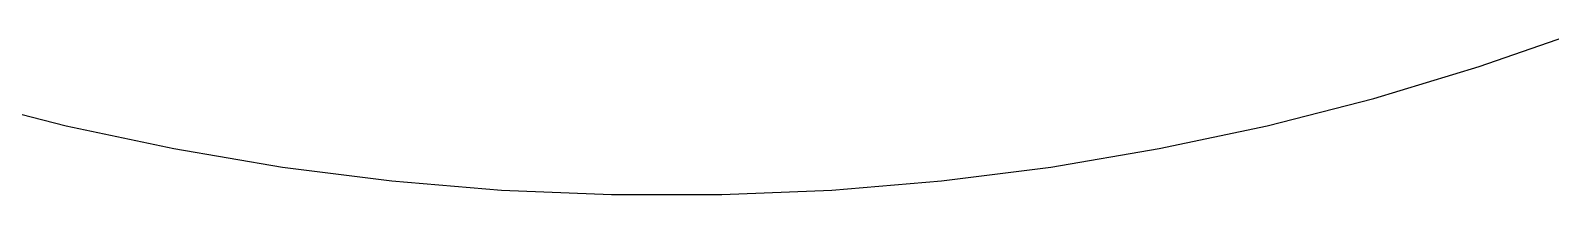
# Model space of a CAD drawing. Header units: metres. Extents: x -102 to 102, y -50 to 50.
# Drawn here: x -64.1 to -35.19, y -49.99 to -46.86 of the extents above; entities that cross this region are included whole.
import ezdxf

# ---------------------------------------------------------------- set-up
doc = ezdxf.new("R2010")
doc.units = ezdxf.units.M

msp = doc.modelspace()

# ---------------------------------------------------------------- linework, layer by layer
for p, q in [((-36.5492, -47.5528), (-34.5714, -46.8641)), ((-38.554, -48.1581), (-36.5492, -47.5528)), ((-65.446, -48.1581), (-63.4175, -48.6789)), ((-40.5825, -48.6789), (-38.554, -48.1581)), ((-63.4175, -48.6789), (-61.3691, -49.1143)), ((-42.6309, -49.1143), (-40.5825, -48.6789)), ((-61.3691, -49.1143), (-59.3041, -49.4636)), ((-44.6959, -49.4636), (-42.6309, -49.1143)), ((-59.3041, -49.4636), (-57.2264, -49.7261)), ((-46.7736, -49.7261), (-44.6959, -49.4636)), ((-57.2264, -49.7261), (-55.1395, -49.9013)), ((-55.1395, -49.9013), (-53.0471, -49.989)), ((-53.0471, -49.989), (-50.9529, -49.989)), ((-50.9529, -49.989), (-48.8605, -49.9013)), ((-48.8605, -49.9013), (-46.7736, -49.7261))]:
    msp.add_line(p, q)

doc.saveas('drawing.dxf')
